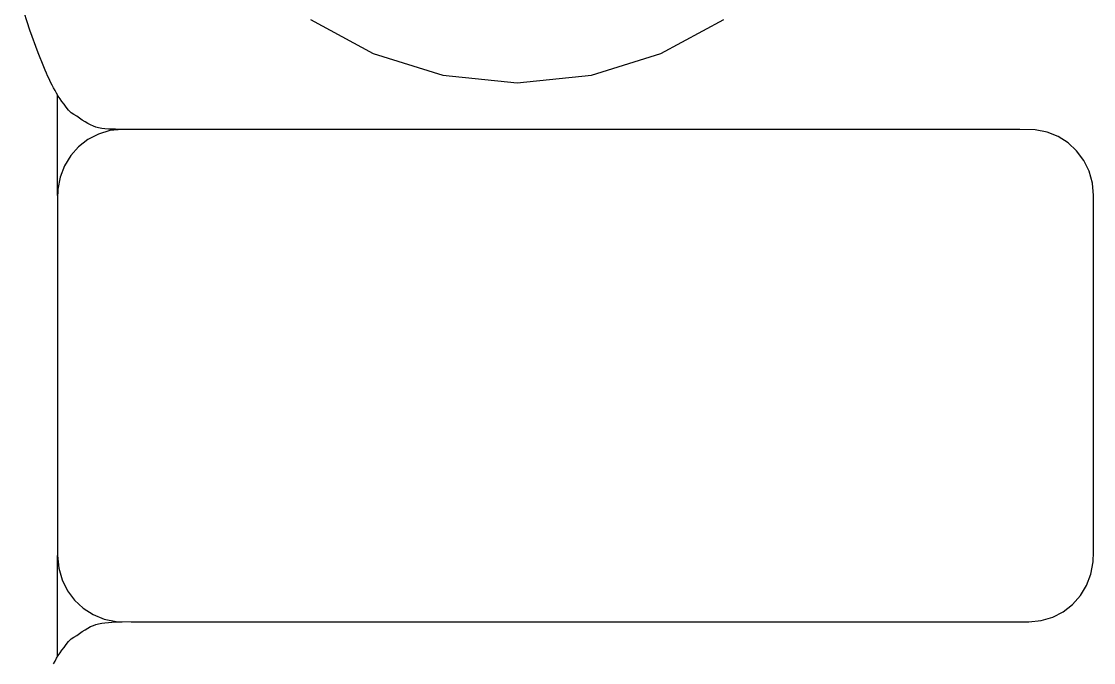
# Model space of a CAD drawing. Extents: x 1 to 47.7, y 0.2 to 35.
# Drawn here: x 35.4368 to 35.9219, y 12.1055 to 12.3957 of the extents above; entities that cross this region are included whole.
import ezdxf

# ---------------------------------------------------------------- set-up
doc = ezdxf.new("R2010")
doc.units = 0
doc.header["$MEASUREMENT"] = 0
for name, color, linetype in [('5_1___24__TARGET_LEDS___12', 7, 'CONTINUOUS'), ('6_2___8__INDEPENDENT_INPUT', 7, 'CONTINUOUS'), ('6_3___8__OPTOISO_INDEPENDE', 7, 'CONTINUOUS'), ('6_4___24__OPTOISO_INDEPEND', 7, 'CONTINUOUS'), ('6_5___8__INDEPENDENT_INPUT', 7, 'CONTINUOUS'), ('6_6___8__INDEPENDENT_INPUT', 7, 'CONTINUOUS'), ('6_7___8__OPTOISO_INDEPENDE', 7, 'CONTINUOUS'), ('6_8___8__OPTOISO_INDEPENDE', 7, 'CONTINUOUS')]:
    doc.layers.add(name, color=color, linetype=linetype)

msp = doc.modelspace()

# ---------------------------------------------------------------- linework, layer by layer
at = {"layer": '5_1___24__TARGET_LEDS___12'}
for points in [[(35.48242, 12.34682), (35.48092, 12.34682), (35.47935, 12.34685), (35.47775, 12.34689), (35.47615, 12.34698), (35.47459, 12.3471), (35.47311, 12.34727), (35.47174, 12.34749), (35.47051, 12.34779), (35.46937, 12.34821), (35.46812, 12.3488), (35.46687, 12.34949), (35.4656, 12.35025), (35.46433, 12.35106), (35.46306, 12.35189), (35.4618, 12.35273), (35.46054, 12.35356), (35.45929, 12.35436), (35.45813, 12.35558), (35.45707, 12.35689), (35.45607, 12.35817), (35.45515, 12.35943), (35.45428, 12.36068), (35.45347, 12.36191), (35.45271, 12.36314), (35.45201, 12.36437), (35.45134, 12.36561), (35.45072, 12.36677), (35.45016, 12.36787), (35.44964, 12.36892), (35.44913, 12.36999), (35.44862, 12.3711), (35.44809, 12.37229), (35.44753, 12.37362), (35.44691, 12.37512), (35.44443, 12.38144), (35.44062, 12.39172), (35.4368, 12.40351)], [(35.56757, 12.39652), (35.59601, 12.38109), (35.62743, 12.37134), (35.66113, 12.36794), (35.69481, 12.37134), (35.72618, 12.38109), (35.75456, 12.39652)], [(35.45318, 12.31683), (35.45318, 12.36238)], [(35.45318, 12.10843), (35.45318, 12.15397)], [(35.45134, 12.10497), (35.45201, 12.1062), (35.45271, 12.10744), (35.45347, 12.10867), (35.45428, 12.1099), (35.45515, 12.11114), (35.45607, 12.1124), (35.45707, 12.11368), (35.45813, 12.11499), (35.45929, 12.11622), (35.46054, 12.11701), (35.4618, 12.11784), (35.46306, 12.11868), (35.46433, 12.11952), (35.4656, 12.12032), (35.46687, 12.12108), (35.46812, 12.12177), (35.46937, 12.12237), (35.47051, 12.12279), (35.47174, 12.1231), (35.47311, 12.12335), (35.47459, 12.12356), (35.47615, 12.12372), (35.47775, 12.12383), (35.47935, 12.12391), (35.48092, 12.12396), (35.48242, 12.12397)]]:
    msp.add_lwpolyline(points, dxfattribs=at)
msp.add_lwpolyline([(35.48242, 12.34682), (35.47686, 12.34628), (35.47165, 12.34472), (35.4669, 12.34225), (35.46269, 12.33897), (35.45913, 12.33497), (35.45632, 12.33037), (35.45435, 12.32525), (35.45331, 12.31972), (35.45318, 12.3152), (35.45318, 12.3034), (35.45318, 12.28285), (35.45318, 12.25673), (35.45318, 12.22822), (35.45318, 12.20051), (35.45318, 12.17678), (35.45318, 12.1602), (35.45318, 12.15397), (35.45371, 12.14827), (35.45522, 12.14294), (35.45763, 12.13806), (35.46083, 12.13374), (35.46472, 12.13009), (35.46921, 12.1272), (35.47421, 12.12517), (35.4796, 12.12411), (35.48651, 12.12397), (35.51624, 12.12397), (35.56802, 12.12397), (35.63382, 12.12397), (35.70563, 12.12397), (35.77544, 12.12397), (35.83524, 12.12397), (35.87699, 12.12397), (35.89269, 12.12397), (35.89825, 12.12451), (35.90346, 12.12607), (35.90821, 12.12854), (35.91242, 12.13182), (35.91598, 12.13582), (35.91879, 12.14043), (35.92076, 12.14555), (35.9218, 12.15108), (35.92193, 12.1556), (35.92193, 12.1674), (35.92193, 12.18795), (35.92193, 12.21407), (35.92193, 12.24258), (35.92193, 12.27029), (35.92193, 12.29402), (35.92193, 12.3106), (35.92193, 12.31683), (35.9214, 12.32253), (35.91989, 12.32786), (35.91748, 12.33274), (35.91428, 12.33705), (35.91039, 12.34071), (35.9059, 12.34359), (35.9009, 12.34562), (35.89551, 12.34668), (35.8886, 12.34682), (35.85887, 12.34682), (35.80709, 12.34682), (35.74129, 12.34682), (35.66948, 12.34682), (35.59966, 12.34682), (35.53987, 12.34682), (35.49812, 12.34682)], close=True, dxfattribs=at)
at = {"layer": '6_2___8__INDEPENDENT_INPUT'}
for points in [[(35.48242, 12.34682), (35.48092, 12.34682), (35.47935, 12.34685), (35.47775, 12.34689), (35.47615, 12.34698), (35.47459, 12.3471), (35.47311, 12.34727), (35.47174, 12.34749), (35.47051, 12.34779), (35.46937, 12.34821), (35.46812, 12.3488), (35.46687, 12.34949), (35.4656, 12.35025), (35.46433, 12.35106), (35.46306, 12.35189), (35.4618, 12.35273), (35.46054, 12.35356), (35.45929, 12.35436), (35.45813, 12.35558), (35.45707, 12.35689), (35.45607, 12.35817), (35.45515, 12.35943), (35.45428, 12.36068), (35.45347, 12.36191), (35.45271, 12.36314), (35.45201, 12.36437), (35.45134, 12.36561), (35.45072, 12.36677), (35.45016, 12.36787), (35.44964, 12.36892), (35.44913, 12.36999), (35.44862, 12.3711), (35.44809, 12.37229), (35.44753, 12.37362), (35.44691, 12.37512), (35.44443, 12.38144), (35.44062, 12.39172), (35.4368, 12.40351)], [(35.56757, 12.39652), (35.59601, 12.38109), (35.62743, 12.37134), (35.66113, 12.36794), (35.69481, 12.37134), (35.72618, 12.38109), (35.75456, 12.39652)], [(35.45318, 12.31683), (35.45318, 12.36238)], [(35.45318, 12.10843), (35.45318, 12.15397)], [(35.45134, 12.10497), (35.45201, 12.1062), (35.45271, 12.10744), (35.45347, 12.10867), (35.45428, 12.1099), (35.45515, 12.11114), (35.45607, 12.1124), (35.45707, 12.11368), (35.45813, 12.11499), (35.45929, 12.11622), (35.46054, 12.11701), (35.4618, 12.11784), (35.46306, 12.11868), (35.46433, 12.11952), (35.4656, 12.12032), (35.46687, 12.12108), (35.46812, 12.12177), (35.46937, 12.12237), (35.47051, 12.12279), (35.47174, 12.1231), (35.47311, 12.12335), (35.47459, 12.12356), (35.47615, 12.12372), (35.47775, 12.12383), (35.47935, 12.12391), (35.48092, 12.12396), (35.48242, 12.12397)]]:
    msp.add_lwpolyline(points, dxfattribs=at)
msp.add_lwpolyline([(35.48242, 12.34682), (35.47686, 12.34628), (35.47165, 12.34472), (35.4669, 12.34225), (35.46269, 12.33897), (35.45913, 12.33497), (35.45632, 12.33037), (35.45435, 12.32525), (35.45331, 12.31972), (35.45318, 12.3152), (35.45318, 12.3034), (35.45318, 12.28285), (35.45318, 12.25673), (35.45318, 12.22822), (35.45318, 12.20051), (35.45318, 12.17678), (35.45318, 12.1602), (35.45318, 12.15397), (35.45371, 12.14827), (35.45522, 12.14294), (35.45763, 12.13806), (35.46083, 12.13374), (35.46472, 12.13009), (35.46921, 12.1272), (35.47421, 12.12517), (35.4796, 12.12411), (35.48651, 12.12397), (35.51624, 12.12397), (35.56802, 12.12397), (35.63382, 12.12397), (35.70563, 12.12397), (35.77544, 12.12397), (35.83524, 12.12397), (35.87699, 12.12397), (35.89269, 12.12397), (35.89825, 12.12451), (35.90346, 12.12607), (35.90821, 12.12854), (35.91242, 12.13182), (35.91598, 12.13582), (35.91879, 12.14043), (35.92076, 12.14555), (35.9218, 12.15108), (35.92193, 12.1556), (35.92193, 12.1674), (35.92193, 12.18795), (35.92193, 12.21407), (35.92193, 12.24258), (35.92193, 12.27029), (35.92193, 12.29402), (35.92193, 12.3106), (35.92193, 12.31683), (35.9214, 12.32253), (35.91989, 12.32786), (35.91748, 12.33274), (35.91428, 12.33705), (35.91039, 12.34071), (35.9059, 12.34359), (35.9009, 12.34562), (35.89551, 12.34668), (35.8886, 12.34682), (35.85887, 12.34682), (35.80709, 12.34682), (35.74129, 12.34682), (35.66948, 12.34682), (35.59966, 12.34682), (35.53987, 12.34682), (35.49812, 12.34682)], close=True, dxfattribs=at)
at = {"layer": '6_3___8__OPTOISO_INDEPENDE'}
for points in [[(35.48242, 12.34682), (35.48092, 12.34682), (35.47935, 12.34685), (35.47775, 12.34689), (35.47615, 12.34698), (35.47459, 12.3471), (35.47311, 12.34727), (35.47174, 12.34749), (35.47051, 12.34779), (35.46937, 12.34821), (35.46812, 12.3488), (35.46687, 12.34949), (35.4656, 12.35025), (35.46433, 12.35106), (35.46306, 12.35189), (35.4618, 12.35273), (35.46054, 12.35356), (35.45929, 12.35436), (35.45813, 12.35558), (35.45707, 12.35689), (35.45607, 12.35817), (35.45515, 12.35943), (35.45428, 12.36068), (35.45347, 12.36191), (35.45271, 12.36314), (35.45201, 12.36437), (35.45134, 12.36561), (35.45072, 12.36677), (35.45016, 12.36787), (35.44964, 12.36892), (35.44913, 12.36999), (35.44862, 12.3711), (35.44809, 12.37229), (35.44753, 12.37362), (35.44691, 12.37512), (35.44443, 12.38144), (35.44062, 12.39172), (35.4368, 12.40351)], [(35.56757, 12.39652), (35.59601, 12.38109), (35.62743, 12.37134), (35.66113, 12.36794), (35.69481, 12.37134), (35.72618, 12.38109), (35.75456, 12.39652)], [(35.45318, 12.31683), (35.45318, 12.36238)], [(35.45318, 12.10843), (35.45318, 12.15397)], [(35.45134, 12.10497), (35.45201, 12.1062), (35.45271, 12.10744), (35.45347, 12.10867), (35.45428, 12.1099), (35.45515, 12.11114), (35.45607, 12.1124), (35.45707, 12.11368), (35.45813, 12.11499), (35.45929, 12.11622), (35.46054, 12.11701), (35.4618, 12.11784), (35.46306, 12.11868), (35.46433, 12.11952), (35.4656, 12.12032), (35.46687, 12.12108), (35.46812, 12.12177), (35.46937, 12.12237), (35.47051, 12.12279), (35.47174, 12.1231), (35.47311, 12.12335), (35.47459, 12.12356), (35.47615, 12.12372), (35.47775, 12.12383), (35.47935, 12.12391), (35.48092, 12.12396), (35.48242, 12.12397)]]:
    msp.add_lwpolyline(points, dxfattribs=at)
msp.add_lwpolyline([(35.48242, 12.34682), (35.47686, 12.34628), (35.47165, 12.34472), (35.4669, 12.34225), (35.46269, 12.33897), (35.45913, 12.33497), (35.45632, 12.33037), (35.45435, 12.32525), (35.45331, 12.31972), (35.45318, 12.3152), (35.45318, 12.3034), (35.45318, 12.28285), (35.45318, 12.25673), (35.45318, 12.22822), (35.45318, 12.20051), (35.45318, 12.17678), (35.45318, 12.1602), (35.45318, 12.15397), (35.45371, 12.14827), (35.45522, 12.14294), (35.45763, 12.13806), (35.46083, 12.13374), (35.46472, 12.13009), (35.46921, 12.1272), (35.47421, 12.12517), (35.4796, 12.12411), (35.48651, 12.12397), (35.51624, 12.12397), (35.56802, 12.12397), (35.63382, 12.12397), (35.70563, 12.12397), (35.77544, 12.12397), (35.83524, 12.12397), (35.87699, 12.12397), (35.89269, 12.12397), (35.89825, 12.12451), (35.90346, 12.12607), (35.90821, 12.12854), (35.91242, 12.13182), (35.91598, 12.13582), (35.91879, 12.14043), (35.92076, 12.14555), (35.9218, 12.15108), (35.92193, 12.1556), (35.92193, 12.1674), (35.92193, 12.18795), (35.92193, 12.21407), (35.92193, 12.24258), (35.92193, 12.27029), (35.92193, 12.29402), (35.92193, 12.3106), (35.92193, 12.31683), (35.9214, 12.32253), (35.91989, 12.32786), (35.91748, 12.33274), (35.91428, 12.33705), (35.91039, 12.34071), (35.9059, 12.34359), (35.9009, 12.34562), (35.89551, 12.34668), (35.8886, 12.34682), (35.85887, 12.34682), (35.80709, 12.34682), (35.74129, 12.34682), (35.66948, 12.34682), (35.59966, 12.34682), (35.53987, 12.34682), (35.49812, 12.34682)], close=True, dxfattribs=at)
at = {"layer": '6_4___24__OPTOISO_INDEPEND'}
for points in [[(35.48242, 12.34682), (35.48092, 12.34682), (35.47935, 12.34685), (35.47775, 12.34689), (35.47615, 12.34698), (35.47459, 12.3471), (35.47311, 12.34727), (35.47174, 12.34749), (35.47051, 12.34779), (35.46937, 12.34821), (35.46812, 12.3488), (35.46687, 12.34949), (35.4656, 12.35025), (35.46433, 12.35106), (35.46306, 12.35189), (35.4618, 12.35273), (35.46054, 12.35356), (35.45929, 12.35436), (35.45813, 12.35558), (35.45707, 12.35689), (35.45607, 12.35817), (35.45515, 12.35943), (35.45428, 12.36068), (35.45347, 12.36191), (35.45271, 12.36314), (35.45201, 12.36437), (35.45134, 12.36561), (35.45072, 12.36677), (35.45016, 12.36787), (35.44964, 12.36892), (35.44913, 12.36999), (35.44862, 12.3711), (35.44809, 12.37229), (35.44753, 12.37362), (35.44691, 12.37512), (35.44443, 12.38144), (35.44062, 12.39172), (35.4368, 12.40351)], [(35.56757, 12.39652), (35.59601, 12.38109), (35.62743, 12.37134), (35.66113, 12.36794), (35.69481, 12.37134), (35.72618, 12.38109), (35.75456, 12.39652)], [(35.45318, 12.31683), (35.45318, 12.36238)], [(35.45318, 12.10843), (35.45318, 12.15397)], [(35.45134, 12.10497), (35.45201, 12.1062), (35.45271, 12.10744), (35.45347, 12.10867), (35.45428, 12.1099), (35.45515, 12.11114), (35.45607, 12.1124), (35.45707, 12.11368), (35.45813, 12.11499), (35.45929, 12.11622), (35.46054, 12.11701), (35.4618, 12.11784), (35.46306, 12.11868), (35.46433, 12.11952), (35.4656, 12.12032), (35.46687, 12.12108), (35.46812, 12.12177), (35.46937, 12.12237), (35.47051, 12.12279), (35.47174, 12.1231), (35.47311, 12.12335), (35.47459, 12.12356), (35.47615, 12.12372), (35.47775, 12.12383), (35.47935, 12.12391), (35.48092, 12.12396), (35.48242, 12.12397)]]:
    msp.add_lwpolyline(points, dxfattribs=at)
msp.add_lwpolyline([(35.48242, 12.34682), (35.47686, 12.34628), (35.47165, 12.34472), (35.4669, 12.34225), (35.46269, 12.33897), (35.45913, 12.33497), (35.45632, 12.33037), (35.45435, 12.32525), (35.45331, 12.31972), (35.45318, 12.3152), (35.45318, 12.3034), (35.45318, 12.28285), (35.45318, 12.25673), (35.45318, 12.22822), (35.45318, 12.20051), (35.45318, 12.17678), (35.45318, 12.1602), (35.45318, 12.15397), (35.45371, 12.14827), (35.45522, 12.14294), (35.45763, 12.13806), (35.46083, 12.13374), (35.46472, 12.13009), (35.46921, 12.1272), (35.47421, 12.12517), (35.4796, 12.12411), (35.48651, 12.12397), (35.51624, 12.12397), (35.56802, 12.12397), (35.63382, 12.12397), (35.70563, 12.12397), (35.77544, 12.12397), (35.83524, 12.12397), (35.87699, 12.12397), (35.89269, 12.12397), (35.89825, 12.12451), (35.90346, 12.12607), (35.90821, 12.12854), (35.91242, 12.13182), (35.91598, 12.13582), (35.91879, 12.14043), (35.92076, 12.14555), (35.9218, 12.15108), (35.92193, 12.1556), (35.92193, 12.1674), (35.92193, 12.18795), (35.92193, 12.21407), (35.92193, 12.24258), (35.92193, 12.27029), (35.92193, 12.29402), (35.92193, 12.3106), (35.92193, 12.31683), (35.9214, 12.32253), (35.91989, 12.32786), (35.91748, 12.33274), (35.91428, 12.33705), (35.91039, 12.34071), (35.9059, 12.34359), (35.9009, 12.34562), (35.89551, 12.34668), (35.8886, 12.34682), (35.85887, 12.34682), (35.80709, 12.34682), (35.74129, 12.34682), (35.66948, 12.34682), (35.59966, 12.34682), (35.53987, 12.34682), (35.49812, 12.34682)], close=True, dxfattribs=at)
at = {"layer": '6_5___8__INDEPENDENT_INPUT'}
for points in [[(35.48242, 12.34682), (35.48092, 12.34682), (35.47935, 12.34685), (35.47775, 12.34689), (35.47615, 12.34698), (35.47459, 12.3471), (35.47311, 12.34727), (35.47174, 12.34749), (35.47051, 12.34779), (35.46937, 12.34821), (35.46812, 12.3488), (35.46687, 12.34949), (35.4656, 12.35025), (35.46433, 12.35106), (35.46306, 12.35189), (35.4618, 12.35273), (35.46054, 12.35356), (35.45929, 12.35436), (35.45813, 12.35558), (35.45707, 12.35689), (35.45607, 12.35817), (35.45515, 12.35943), (35.45428, 12.36068), (35.45347, 12.36191), (35.45271, 12.36314), (35.45201, 12.36437), (35.45134, 12.36561), (35.45072, 12.36677), (35.45016, 12.36787), (35.44964, 12.36892), (35.44913, 12.36999), (35.44862, 12.3711), (35.44809, 12.37229), (35.44753, 12.37362), (35.44691, 12.37512), (35.44443, 12.38144), (35.44062, 12.39172), (35.4368, 12.40351)], [(35.56757, 12.39652), (35.59601, 12.38109), (35.62743, 12.37134), (35.66113, 12.36794), (35.69481, 12.37134), (35.72618, 12.38109), (35.75456, 12.39652)], [(35.45318, 12.31683), (35.45318, 12.36238)], [(35.45318, 12.10843), (35.45318, 12.15397)], [(35.45134, 12.10497), (35.45201, 12.1062), (35.45271, 12.10744), (35.45347, 12.10867), (35.45428, 12.1099), (35.45515, 12.11114), (35.45607, 12.1124), (35.45707, 12.11368), (35.45813, 12.11499), (35.45929, 12.11622), (35.46054, 12.11701), (35.4618, 12.11784), (35.46306, 12.11868), (35.46433, 12.11952), (35.4656, 12.12032), (35.46687, 12.12108), (35.46812, 12.12177), (35.46937, 12.12237), (35.47051, 12.12279), (35.47174, 12.1231), (35.47311, 12.12335), (35.47459, 12.12356), (35.47615, 12.12372), (35.47775, 12.12383), (35.47935, 12.12391), (35.48092, 12.12396), (35.48242, 12.12397)]]:
    msp.add_lwpolyline(points, dxfattribs=at)
msp.add_lwpolyline([(35.48242, 12.34682), (35.47686, 12.34628), (35.47165, 12.34472), (35.4669, 12.34225), (35.46269, 12.33897), (35.45913, 12.33497), (35.45632, 12.33037), (35.45435, 12.32525), (35.45331, 12.31972), (35.45318, 12.3152), (35.45318, 12.3034), (35.45318, 12.28285), (35.45318, 12.25673), (35.45318, 12.22822), (35.45318, 12.20051), (35.45318, 12.17678), (35.45318, 12.1602), (35.45318, 12.15397), (35.45371, 12.14827), (35.45522, 12.14294), (35.45763, 12.13806), (35.46083, 12.13374), (35.46472, 12.13009), (35.46921, 12.1272), (35.47421, 12.12517), (35.4796, 12.12411), (35.48651, 12.12397), (35.51624, 12.12397), (35.56802, 12.12397), (35.63382, 12.12397), (35.70563, 12.12397), (35.77544, 12.12397), (35.83524, 12.12397), (35.87699, 12.12397), (35.89269, 12.12397), (35.89825, 12.12451), (35.90346, 12.12607), (35.90821, 12.12854), (35.91242, 12.13182), (35.91598, 12.13582), (35.91879, 12.14043), (35.92076, 12.14555), (35.9218, 12.15108), (35.92193, 12.1556), (35.92193, 12.1674), (35.92193, 12.18795), (35.92193, 12.21407), (35.92193, 12.24258), (35.92193, 12.27029), (35.92193, 12.29402), (35.92193, 12.3106), (35.92193, 12.31683), (35.9214, 12.32253), (35.91989, 12.32786), (35.91748, 12.33274), (35.91428, 12.33705), (35.91039, 12.34071), (35.9059, 12.34359), (35.9009, 12.34562), (35.89551, 12.34668), (35.8886, 12.34682), (35.85887, 12.34682), (35.80709, 12.34682), (35.74129, 12.34682), (35.66948, 12.34682), (35.59966, 12.34682), (35.53987, 12.34682), (35.49812, 12.34682)], close=True, dxfattribs=at)
at = {"layer": '6_6___8__INDEPENDENT_INPUT'}
for points in [[(35.48242, 12.34682), (35.48092, 12.34682), (35.47935, 12.34685), (35.47775, 12.34689), (35.47615, 12.34698), (35.47459, 12.3471), (35.47311, 12.34727), (35.47174, 12.34749), (35.47051, 12.34779), (35.46937, 12.34821), (35.46812, 12.3488), (35.46687, 12.34949), (35.4656, 12.35025), (35.46433, 12.35106), (35.46306, 12.35189), (35.4618, 12.35273), (35.46054, 12.35356), (35.45929, 12.35436), (35.45813, 12.35558), (35.45707, 12.35689), (35.45607, 12.35817), (35.45515, 12.35943), (35.45428, 12.36068), (35.45347, 12.36191), (35.45271, 12.36314), (35.45201, 12.36437), (35.45134, 12.36561), (35.45072, 12.36677), (35.45016, 12.36787), (35.44964, 12.36892), (35.44913, 12.36999), (35.44862, 12.3711), (35.44809, 12.37229), (35.44753, 12.37362), (35.44691, 12.37512), (35.44443, 12.38144), (35.44062, 12.39172), (35.4368, 12.40351)], [(35.56757, 12.39652), (35.59601, 12.38109), (35.62743, 12.37134), (35.66113, 12.36794), (35.69481, 12.37134), (35.72618, 12.38109), (35.75456, 12.39652)], [(35.45318, 12.31683), (35.45318, 12.36238)], [(35.45318, 12.10843), (35.45318, 12.15397)], [(35.45134, 12.10497), (35.45201, 12.1062), (35.45271, 12.10744), (35.45347, 12.10867), (35.45428, 12.1099), (35.45515, 12.11114), (35.45607, 12.1124), (35.45707, 12.11368), (35.45813, 12.11499), (35.45929, 12.11622), (35.46054, 12.11701), (35.4618, 12.11784), (35.46306, 12.11868), (35.46433, 12.11952), (35.4656, 12.12032), (35.46687, 12.12108), (35.46812, 12.12177), (35.46937, 12.12237), (35.47051, 12.12279), (35.47174, 12.1231), (35.47311, 12.12335), (35.47459, 12.12356), (35.47615, 12.12372), (35.47775, 12.12383), (35.47935, 12.12391), (35.48092, 12.12396), (35.48242, 12.12397)]]:
    msp.add_lwpolyline(points, dxfattribs=at)
msp.add_lwpolyline([(35.48242, 12.34682), (35.47686, 12.34628), (35.47165, 12.34472), (35.4669, 12.34225), (35.46269, 12.33897), (35.45913, 12.33497), (35.45632, 12.33037), (35.45435, 12.32525), (35.45331, 12.31972), (35.45318, 12.3152), (35.45318, 12.3034), (35.45318, 12.28285), (35.45318, 12.25673), (35.45318, 12.22822), (35.45318, 12.20051), (35.45318, 12.17678), (35.45318, 12.1602), (35.45318, 12.15397), (35.45371, 12.14827), (35.45522, 12.14294), (35.45763, 12.13806), (35.46083, 12.13374), (35.46472, 12.13009), (35.46921, 12.1272), (35.47421, 12.12517), (35.4796, 12.12411), (35.48651, 12.12397), (35.51624, 12.12397), (35.56802, 12.12397), (35.63382, 12.12397), (35.70563, 12.12397), (35.77544, 12.12397), (35.83524, 12.12397), (35.87699, 12.12397), (35.89269, 12.12397), (35.89825, 12.12451), (35.90346, 12.12607), (35.90821, 12.12854), (35.91242, 12.13182), (35.91598, 12.13582), (35.91879, 12.14043), (35.92076, 12.14555), (35.9218, 12.15108), (35.92193, 12.1556), (35.92193, 12.1674), (35.92193, 12.18795), (35.92193, 12.21407), (35.92193, 12.24258), (35.92193, 12.27029), (35.92193, 12.29402), (35.92193, 12.3106), (35.92193, 12.31683), (35.9214, 12.32253), (35.91989, 12.32786), (35.91748, 12.33274), (35.91428, 12.33705), (35.91039, 12.34071), (35.9059, 12.34359), (35.9009, 12.34562), (35.89551, 12.34668), (35.8886, 12.34682), (35.85887, 12.34682), (35.80709, 12.34682), (35.74129, 12.34682), (35.66948, 12.34682), (35.59966, 12.34682), (35.53987, 12.34682), (35.49812, 12.34682)], close=True, dxfattribs=at)
at = {"layer": '6_7___8__OPTOISO_INDEPENDE'}
for points in [[(35.48242, 12.34682), (35.48092, 12.34682), (35.47935, 12.34685), (35.47775, 12.34689), (35.47615, 12.34698), (35.47459, 12.3471), (35.47311, 12.34727), (35.47174, 12.34749), (35.47051, 12.34779), (35.46937, 12.34821), (35.46812, 12.3488), (35.46687, 12.34949), (35.4656, 12.35025), (35.46433, 12.35106), (35.46306, 12.35189), (35.4618, 12.35273), (35.46054, 12.35356), (35.45929, 12.35436), (35.45813, 12.35558), (35.45707, 12.35689), (35.45607, 12.35817), (35.45515, 12.35943), (35.45428, 12.36068), (35.45347, 12.36191), (35.45271, 12.36314), (35.45201, 12.36437), (35.45134, 12.36561), (35.45072, 12.36677), (35.45016, 12.36787), (35.44964, 12.36892), (35.44913, 12.36999), (35.44862, 12.3711), (35.44809, 12.37229), (35.44753, 12.37362), (35.44691, 12.37512), (35.44443, 12.38144), (35.44062, 12.39172), (35.4368, 12.40351)], [(35.56757, 12.39652), (35.59601, 12.38109), (35.62743, 12.37134), (35.66113, 12.36794), (35.69481, 12.37134), (35.72618, 12.38109), (35.75456, 12.39652)], [(35.45318, 12.31683), (35.45318, 12.36238)], [(35.45318, 12.10843), (35.45318, 12.15397)], [(35.45134, 12.10497), (35.45201, 12.1062), (35.45271, 12.10744), (35.45347, 12.10867), (35.45428, 12.1099), (35.45515, 12.11114), (35.45607, 12.1124), (35.45707, 12.11368), (35.45813, 12.11499), (35.45929, 12.11622), (35.46054, 12.11701), (35.4618, 12.11784), (35.46306, 12.11868), (35.46433, 12.11952), (35.4656, 12.12032), (35.46687, 12.12108), (35.46812, 12.12177), (35.46937, 12.12237), (35.47051, 12.12279), (35.47174, 12.1231), (35.47311, 12.12335), (35.47459, 12.12356), (35.47615, 12.12372), (35.47775, 12.12383), (35.47935, 12.12391), (35.48092, 12.12396), (35.48242, 12.12397)]]:
    msp.add_lwpolyline(points, dxfattribs=at)
msp.add_lwpolyline([(35.48242, 12.34682), (35.47686, 12.34628), (35.47165, 12.34472), (35.4669, 12.34225), (35.46269, 12.33897), (35.45913, 12.33497), (35.45632, 12.33037), (35.45435, 12.32525), (35.45331, 12.31972), (35.45318, 12.3152), (35.45318, 12.3034), (35.45318, 12.28285), (35.45318, 12.25673), (35.45318, 12.22822), (35.45318, 12.20051), (35.45318, 12.17678), (35.45318, 12.1602), (35.45318, 12.15397), (35.45371, 12.14827), (35.45522, 12.14294), (35.45763, 12.13806), (35.46083, 12.13374), (35.46472, 12.13009), (35.46921, 12.1272), (35.47421, 12.12517), (35.4796, 12.12411), (35.48651, 12.12397), (35.51624, 12.12397), (35.56802, 12.12397), (35.63382, 12.12397), (35.70563, 12.12397), (35.77544, 12.12397), (35.83524, 12.12397), (35.87699, 12.12397), (35.89269, 12.12397), (35.89825, 12.12451), (35.90346, 12.12607), (35.90821, 12.12854), (35.91242, 12.13182), (35.91598, 12.13582), (35.91879, 12.14043), (35.92076, 12.14555), (35.9218, 12.15108), (35.92193, 12.1556), (35.92193, 12.1674), (35.92193, 12.18795), (35.92193, 12.21407), (35.92193, 12.24258), (35.92193, 12.27029), (35.92193, 12.29402), (35.92193, 12.3106), (35.92193, 12.31683), (35.9214, 12.32253), (35.91989, 12.32786), (35.91748, 12.33274), (35.91428, 12.33705), (35.91039, 12.34071), (35.9059, 12.34359), (35.9009, 12.34562), (35.89551, 12.34668), (35.8886, 12.34682), (35.85887, 12.34682), (35.80709, 12.34682), (35.74129, 12.34682), (35.66948, 12.34682), (35.59966, 12.34682), (35.53987, 12.34682), (35.49812, 12.34682)], close=True, dxfattribs=at)
at = {"layer": '6_8___8__OPTOISO_INDEPENDE'}
for points in [[(35.48242, 12.34682), (35.48092, 12.34682), (35.47935, 12.34685), (35.47775, 12.34689), (35.47615, 12.34698), (35.47459, 12.3471), (35.47311, 12.34727), (35.47174, 12.34749), (35.47051, 12.34779), (35.46937, 12.34821), (35.46812, 12.3488), (35.46687, 12.34949), (35.4656, 12.35025), (35.46433, 12.35106), (35.46306, 12.35189), (35.4618, 12.35273), (35.46054, 12.35356), (35.45929, 12.35436), (35.45813, 12.35558), (35.45707, 12.35689), (35.45607, 12.35817), (35.45515, 12.35943), (35.45428, 12.36068), (35.45347, 12.36191), (35.45271, 12.36314), (35.45201, 12.36437), (35.45134, 12.36561), (35.45072, 12.36677), (35.45016, 12.36787), (35.44964, 12.36892), (35.44913, 12.36999), (35.44862, 12.3711), (35.44809, 12.37229), (35.44753, 12.37362), (35.44691, 12.37512), (35.44443, 12.38144), (35.44062, 12.39172), (35.4368, 12.40351)], [(35.56757, 12.39652), (35.59601, 12.38109), (35.62743, 12.37134), (35.66113, 12.36794), (35.69481, 12.37134), (35.72618, 12.38109), (35.75456, 12.39652)], [(35.45318, 12.31683), (35.45318, 12.36238)], [(35.45318, 12.10843), (35.45318, 12.15397)], [(35.45134, 12.10497), (35.45201, 12.1062), (35.45271, 12.10744), (35.45347, 12.10867), (35.45428, 12.1099), (35.45515, 12.11114), (35.45607, 12.1124), (35.45707, 12.11368), (35.45813, 12.11499), (35.45929, 12.11622), (35.46054, 12.11701), (35.4618, 12.11784), (35.46306, 12.11868), (35.46433, 12.11952), (35.4656, 12.12032), (35.46687, 12.12108), (35.46812, 12.12177), (35.46937, 12.12237), (35.47051, 12.12279), (35.47174, 12.1231), (35.47311, 12.12335), (35.47459, 12.12356), (35.47615, 12.12372), (35.47775, 12.12383), (35.47935, 12.12391), (35.48092, 12.12396), (35.48242, 12.12397)]]:
    msp.add_lwpolyline(points, dxfattribs=at)
msp.add_lwpolyline([(35.48242, 12.34682), (35.47686, 12.34628), (35.47165, 12.34472), (35.4669, 12.34225), (35.46269, 12.33897), (35.45913, 12.33497), (35.45632, 12.33037), (35.45435, 12.32525), (35.45331, 12.31972), (35.45318, 12.3152), (35.45318, 12.3034), (35.45318, 12.28285), (35.45318, 12.25673), (35.45318, 12.22822), (35.45318, 12.20051), (35.45318, 12.17678), (35.45318, 12.1602), (35.45318, 12.15397), (35.45371, 12.14827), (35.45522, 12.14294), (35.45763, 12.13806), (35.46083, 12.13374), (35.46472, 12.13009), (35.46921, 12.1272), (35.47421, 12.12517), (35.4796, 12.12411), (35.48651, 12.12397), (35.51624, 12.12397), (35.56802, 12.12397), (35.63382, 12.12397), (35.70563, 12.12397), (35.77544, 12.12397), (35.83524, 12.12397), (35.87699, 12.12397), (35.89269, 12.12397), (35.89825, 12.12451), (35.90346, 12.12607), (35.90821, 12.12854), (35.91242, 12.13182), (35.91598, 12.13582), (35.91879, 12.14043), (35.92076, 12.14555), (35.9218, 12.15108), (35.92193, 12.1556), (35.92193, 12.1674), (35.92193, 12.18795), (35.92193, 12.21407), (35.92193, 12.24258), (35.92193, 12.27029), (35.92193, 12.29402), (35.92193, 12.3106), (35.92193, 12.31683), (35.9214, 12.32253), (35.91989, 12.32786), (35.91748, 12.33274), (35.91428, 12.33705), (35.91039, 12.34071), (35.9059, 12.34359), (35.9009, 12.34562), (35.89551, 12.34668), (35.8886, 12.34682), (35.85887, 12.34682), (35.80709, 12.34682), (35.74129, 12.34682), (35.66948, 12.34682), (35.59966, 12.34682), (35.53987, 12.34682), (35.49812, 12.34682)], close=True, dxfattribs=at)

doc.saveas('drawing.dxf')
